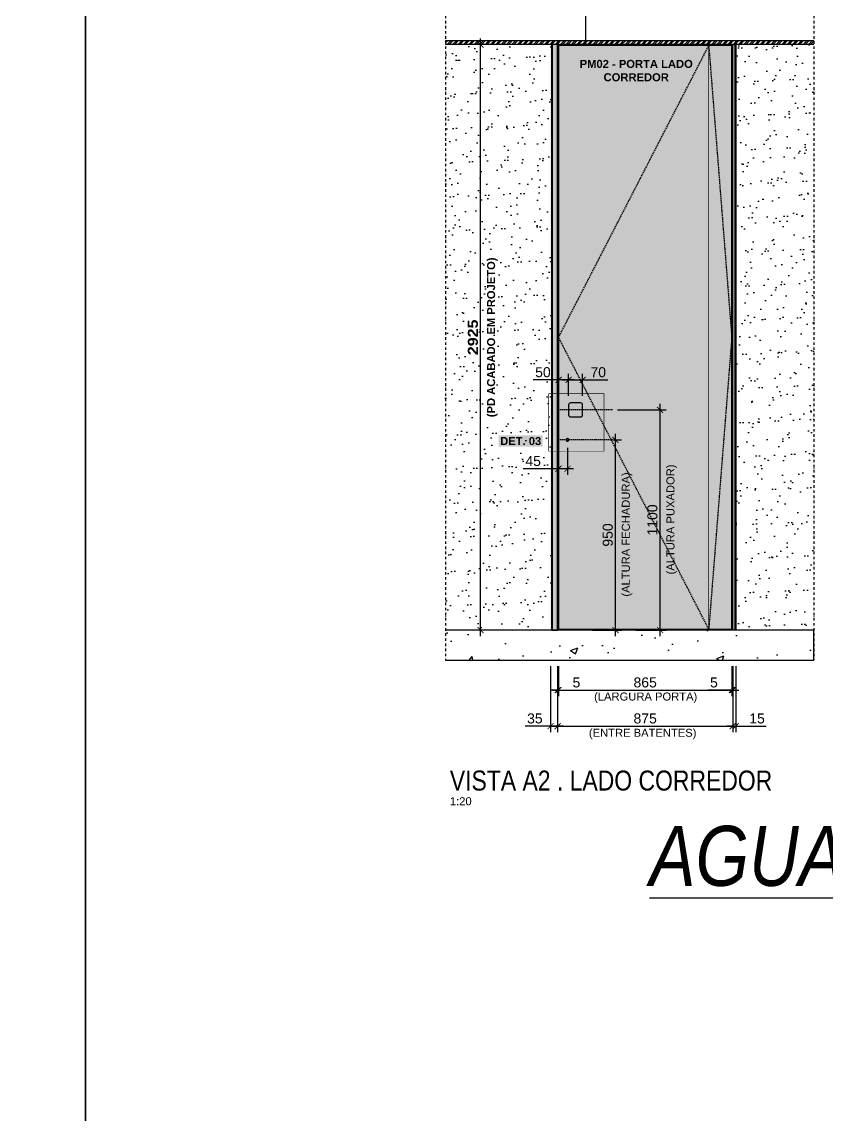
# Model space of a CAD drawing. Header units: millimetres. Extents: x -63251 to 507826, y 5339 to 217512.
# Drawn here: x 84685 to 88708, y 91065 to 96528 of the extents above; entities that cross this region are included whole.
import ezdxf
from ezdxf import colors
from ezdxf.entities.mleader import LeaderData, LeaderLine
from ezdxf.math import Vec2, Vec3

# ---------------------------------------------------------------- set-up
doc = ezdxf.new("R2010")
doc.units = ezdxf.units.MM
doc.header["$PDMODE"] = 3
doc.linetypes.add('TRAÇO 1-1', pattern=[9.525, 6.35, -3.175])
doc.linetypes.add('TRAÇO E PONTO 1-1', pattern=[25.4, 12.7, -6.35, 0, -6.35])
for name, color, linetype in [('_COMENTÁRIOS ARQ', 30, 'Continuous'), ('COTAS', 9, 'Continuous'), ('DETALHE', 10, 'Continuous'), ('FERRAGEM', 3, 'Continuous'), ('GESSO', 1, 'Continuous'), ('HACHURA', 21, 'Continuous'), ('LAYOUT', 4, 'Continuous'), ('MARCENARIA', 4, 'Continuous'), ('MARCENARIA . M', 4, 'Continuous'), ('PAREDE', 94, 'Continuous'), ('PILAR-HATCH-SOLID', 7, 'Continuous'), ('PROJEÇÃO', 8, 'Continuous'), ('TEXTO', 105, 'Continuous'), ('TEXTO TRAÇO PONTO', 105, 'TRAÇO E PONTO 1-1')]:
    doc.layers.add(name, color=color, linetype=linetype)
doc.styles.add('1-1', font='arial.ttf', dxfattribs={"height": 0.2})
doc.styles.add('MEDIDA OFICIAL', font='ariblk.ttf')
doc.styles.add('PADRÃO', font='arial.ttf')
doc.styles.add('TITULO', font='swissck.ttf')
doc.dimstyles.new('1-20', dxfattribs={"dimscale": 20, "dimtxt": 2.5, "dimasz": 1.5, "dimexe": 1.5, "dimexo": 1.5, "dimtad": 1, "dimtxsty": 'PADRÃO', "dimblk": 'ARCHTICK', "dimcen": 2.5, "dimdle": 1.5, "dimclrd": 9, "dimclre": 9, "dimclrt": 6, "dimadec": 0, "dimazin": 0, "dimtfac": 1, "dimtmove": 0, "dimatfit": 3, "dimfxl": 1.25, "dimlwd": -1, "dimlwe": -1, "dimarcsym": 0})
doc.dimstyles.new('Med. Ofic.1-20', dxfattribs={"dimscale": 20, "dimtxt": 2.5, "dimasz": 1.5, "dimexe": 1.5, "dimexo": 1.5, "dimtad": 1, "dimtxsty": 'MEDIDA OFICIAL', "dimblk": 'ARCHTICK', "dimcen": 2.5, "dimdle": 1.5, "dimclrd": 9, "dimclre": 9, "dimclrt": 10, "dimadec": 0, "dimazin": 0, "dimtfac": 1, "dimtmove": 0, "dimatfit": 3, "dimfxl": 1.25, "dimlwd": -1, "dimlwe": -1, "dimarcsym": 0})

# ---------------------------------------------------------------- blocks, each defined once
blk = doc.blocks.new('_ArchTick')
at = {"color": 0, "linetype": 'ByBlock', "const_width": 0.15}
blk.add_lwpolyline([(-0.5, -0.5), (0.5, 0.5)], dxfattribs=at)
blk = doc.blocks.new('*D1498')
at = {"layer": 'COTAS', "color": 9, "ltscale": 0.4, "transparency": 16777216}
for p, q in [((87126.8, 96414), (86946.8, 96414)), ((87126.8, 93489), (86946.8, 93489))]:
    blk.add_line(p, q, dxfattribs=at)
at = {"layer": 'COTAS', "color": 9, "linetype": 'Continuous', "ltscale": 0.4, "transparency": 16777216}
blk.add_line((86976.8, 93459), (86976.8, 96444), dxfattribs=at)
at = {"layer": 'Defpoints', "color": 0, "ltscale": 0.4, "transparency": 16777216}
for p in [(86976.8, 96414), (87156.8, 96414), (87156.8, 93489)]:
    blk.add_point(p, dxfattribs=at)
at = {"layer": 'COTAS', "color": 9, "ltscale": 0.4, "transparency": 16777216, "xscale": 30, "yscale": 30, "zscale": 30}
for p, rotation in [((86976.8, 96414), 90), ((86976.8, 93489), 270)]:
    blk.add_blockref('_ArchTick', p, dxfattribs=dict(at, rotation=rotation))
at = {"layer": 'COTAS', "color": 10, "ltscale": 0.4, "transparency": 16777216, "insert": (86938.4, 94951.5), "char_height": 50, "attachment_point": 5, "rotation": 90, "style": 'MEDIDA OFICIAL'}
blk.add_mtext('2925', dxfattribs=at)
blk = doc.blocks.new('*D1499')
at = {"layer": 'Defpoints', "color": 0, "transparency": 16777216}
for p in [(87361.4, 93339), (87366.4, 93339), (87366.4, 93189)]:
    blk.add_point(p, dxfattribs=at)
at = {"layer": 'PAREDE', "color": 9, "transparency": 16777216}
for p, q in [((87361.4, 93309), (87361.4, 93159)), ((87366.4, 93309), (87366.4, 93159)), ((87361.4, 93189), (87331.4, 93189)), ((87361.4, 93189), (87366.4, 93189)), ((87366.4, 93189), (87484.6, 93189))]:
    blk.add_line(p, q, dxfattribs=at)
at = {"layer": 'PAREDE', "color": 9, "transparency": 16777216, "xscale": 30, "yscale": 30, "zscale": 30}
blk.add_blockref('_ArchTick', (87361.4, 93189), dxfattribs=at)
at = {"layer": 'PAREDE', "color": 9, "transparency": 16777216, "xscale": 30, "yscale": 30, "zscale": 30, "rotation": 180}
blk.add_blockref('_ArchTick', (87366.4, 93189), dxfattribs=at)
at = {"layer": 'PAREDE', "color": 6, "transparency": 16777216, "insert": (87455.5, 93226.9), "char_height": 50, "attachment_point": 5, "style": 'PADRÃO'}
blk.add_mtext('5', dxfattribs=at)
blk = doc.blocks.new('*D1500')
at = {"layer": 'Defpoints', "color": 0, "transparency": 16777216}
for p in [(88231.4, 93339), (88236.4, 93339), (88231.4, 93189)]:
    blk.add_point(p, dxfattribs=at)
at = {"layer": 'PAREDE', "color": 9, "transparency": 16777216}
for p, q in [((88231.4, 93309), (88231.4, 93159)), ((88236.4, 93309), (88236.4, 93159)), ((88231.4, 93189), (88113.3, 93189)), ((88236.4, 93189), (88231.4, 93189)), ((88236.4, 93189), (88266.4, 93189))]:
    blk.add_line(p, q, dxfattribs=at)
at = {"layer": 'PAREDE', "color": 9, "transparency": 16777216, "xscale": 30, "yscale": 30, "zscale": 30}
blk.add_blockref('_ArchTick', (88231.4, 93189), dxfattribs=at)
at = {"layer": 'PAREDE', "color": 9, "transparency": 16777216, "xscale": 30, "yscale": 30, "zscale": 30, "rotation": 180}
blk.add_blockref('_ArchTick', (88236.4, 93189), dxfattribs=at)
at = {"layer": 'PAREDE', "color": 6, "transparency": 16777216, "insert": (88142.3, 93226.9), "char_height": 50, "attachment_point": 5, "style": 'PADRÃO'}
blk.add_mtext('5', dxfattribs=at)
blk = doc.blocks.new('*D1501')
at = {"layer": 'Defpoints', "color": 0, "transparency": 16777216}
for p in [(87326.4, 93339), (87361.4, 93339), (87326.4, 93009)]:
    blk.add_point(p, dxfattribs=at)
at = {"layer": 'PAREDE', "color": 9, "transparency": 16777216}
for p, q in [((87326.4, 93309), (87326.4, 92979)), ((87361.4, 93309), (87361.4, 92979)), ((87326.4, 93009), (87199.4, 93009)), ((87391.4, 93009), (87326.4, 93009))]:
    blk.add_line(p, q, dxfattribs=at)
at = {"layer": 'PAREDE', "color": 9, "transparency": 16777216, "xscale": 30, "yscale": 30, "zscale": 30, "rotation": 180}
blk.add_blockref('_ArchTick', (87326.4, 93009), dxfattribs=at)
at = {"layer": 'PAREDE', "color": 9, "transparency": 16777216, "xscale": 30, "yscale": 30, "zscale": 30}
blk.add_blockref('_ArchTick', (87361.4, 93009), dxfattribs=at)
at = {"layer": 'PAREDE', "color": 6, "transparency": 16777216, "insert": (87247.9, 93047), "char_height": 50, "attachment_point": 5, "style": 'PADRÃO'}
blk.add_mtext('35', dxfattribs=at)
blk = doc.blocks.new('*D1502')
at = {"layer": 'Defpoints', "color": 0, "transparency": 16777216}
for p in [(88236.4, 93339), (88251.4, 93339), (88251.4, 93009)]:
    blk.add_point(p, dxfattribs=at)
at = {"layer": 'PAREDE', "color": 9, "transparency": 16777216}
for p, q in [((88236.4, 93309), (88236.4, 92979)), ((88251.4, 93309), (88251.4, 92979)), ((88236.4, 93009), (88206.4, 93009)), ((88236.4, 93009), (88251.4, 93009)), ((88251.4, 93009), (88403.7, 93009))]:
    blk.add_line(p, q, dxfattribs=at)
at = {"layer": 'PAREDE', "color": 9, "transparency": 16777216, "xscale": 30, "yscale": 30, "zscale": 30}
blk.add_blockref('_ArchTick', (88236.4, 93009), dxfattribs=at)
at = {"layer": 'PAREDE', "color": 9, "transparency": 16777216, "xscale": 30, "yscale": 30, "zscale": 30, "rotation": 180}
blk.add_blockref('_ArchTick', (88251.4, 93009), dxfattribs=at)
at = {"layer": 'PAREDE', "color": 6, "transparency": 16777216, "insert": (88357.6, 93047), "char_height": 50, "attachment_point": 5, "style": 'PADRÃO'}
blk.add_mtext('15', dxfattribs=at)
blk = doc.blocks.new('*D1508')
at = {"layer": 'Defpoints', "color": 0, "transparency": 16777216}
for p in [(87366.4, 93339), (88231.4, 93339), (88231.4, 93189)]:
    blk.add_point(p, dxfattribs=at)
at = {"layer": 'PAREDE', "color": 9, "transparency": 16777216}
for p, q in [((87366.4, 93309), (87366.4, 93159)), ((88231.4, 93309), (88231.4, 93159)), ((87336.4, 93189), (88261.4, 93189))]:
    blk.add_line(p, q, dxfattribs=at)
at = {"layer": 'PAREDE', "color": 9, "transparency": 16777216, "xscale": 30, "yscale": 30, "zscale": 30, "rotation": 180}
blk.add_blockref('_ArchTick', (87366.4, 93189), dxfattribs=at)
at = {"layer": 'PAREDE', "color": 9, "transparency": 16777216, "xscale": 30, "yscale": 30, "zscale": 30}
blk.add_blockref('_ArchTick', (88231.4, 93189), dxfattribs=at)
at = {"layer": 'PAREDE', "color": 6, "transparency": 16777216, "insert": (87798.9, 93227), "char_height": 50, "attachment_point": 5, "style": 'PADRÃO'}
blk.add_mtext('865', dxfattribs=at)
blk = doc.blocks.new('*D1509')
at = {"layer": 'Defpoints', "color": 0, "transparency": 16777216}
for p in [(87361.4, 93339), (88236.4, 93339), (88236.4, 93009)]:
    blk.add_point(p, dxfattribs=at)
at = {"layer": 'PAREDE', "color": 9, "transparency": 16777216}
for p, q in [((87361.4, 93309), (87361.4, 92979)), ((88236.4, 93309), (88236.4, 92979)), ((87331.4, 93009), (88266.4, 93009))]:
    blk.add_line(p, q, dxfattribs=at)
at = {"layer": 'PAREDE', "color": 9, "transparency": 16777216, "xscale": 30, "yscale": 30, "zscale": 30, "rotation": 180}
blk.add_blockref('_ArchTick', (87361.4, 93009), dxfattribs=at)
at = {"layer": 'PAREDE', "color": 9, "transparency": 16777216, "xscale": 30, "yscale": 30, "zscale": 30}
blk.add_blockref('_ArchTick', (88236.4, 93009), dxfattribs=at)
at = {"layer": 'PAREDE', "color": 6, "transparency": 16777216, "insert": (87798.9, 93047), "char_height": 50, "attachment_point": 5, "style": 'PADRÃO'}
blk.add_mtext('875', dxfattribs=at)
blk = doc.blocks.new('*D1521')
at = {"layer": 'Defpoints', "color": 0, "transparency": 16777216}
for p in [(87630.8, 94589), (87873.2, 94589), (87721.4, 93489)]:
    blk.add_point(p, dxfattribs=at)
at = {"layer": 'PAREDE', "color": 9, "transparency": 16777216}
for p, q in [((87873.2, 93459), (87873.2, 94619)), ((87660.8, 94589), (87903.2, 94589)), ((87751.4, 93489), (87903.2, 93489))]:
    blk.add_line(p, q, dxfattribs=at)
at = {"layer": 'PAREDE', "color": 9, "transparency": 16777216, "xscale": 30, "yscale": 30, "zscale": 30}
for p, rotation in [((87873.2, 94589), 90), ((87873.2, 93489), 270)]:
    blk.add_blockref('_ArchTick', p, dxfattribs=dict(at, rotation=rotation))
at = {"layer": 'PAREDE', "color": 6, "transparency": 16777216, "insert": (87835.2, 94039), "char_height": 50, "attachment_point": 5, "rotation": 90, "style": 'PADRÃO'}
blk.add_mtext('1100', dxfattribs=at)
blk = doc.blocks.new('*D1522')
at = {"layer": 'Defpoints', "color": 0, "transparency": 16777216}
for p in [(87607.8, 94439), (87650.2, 94439), (87505.4, 93489)]:
    blk.add_point(p, dxfattribs=at)
at = {"layer": 'PAREDE', "color": 9, "transparency": 16777216}
for p, q in [((87650.2, 93459), (87650.2, 94469)), ((87637.8, 94439), (87680.2, 94439)), ((87535.4, 93489), (87680.2, 93489))]:
    blk.add_line(p, q, dxfattribs=at)
at = {"layer": 'PAREDE', "color": 9, "transparency": 16777216, "xscale": 30, "yscale": 30, "zscale": 30}
for p, rotation in [((87650.2, 94439), 90), ((87650.2, 93489), 270)]:
    blk.add_blockref('_ArchTick', p, dxfattribs=dict(at, rotation=rotation))
at = {"layer": 'PAREDE', "color": 6, "transparency": 16777216, "insert": (87612.2, 93964), "char_height": 50, "attachment_point": 5, "rotation": 90, "style": 'PADRÃO'}
blk.add_mtext('950', dxfattribs=at)
blk = doc.blocks.new('*D1831')
at = {"layer": 'Defpoints', "color": 0, "transparency": 16777216}
for p in [(87366.4, 94739), (87416.4, 94629), (87366.4, 94589)]:
    blk.add_point(p, dxfattribs=at)
at = {"layer": 'PAREDE', "color": 9, "transparency": 16777216}
for p, q in [((87366.4, 94739), (87240, 94739)), ((87366.4, 94619), (87366.4, 94769)), ((87446.4, 94739), (87366.4, 94739)), ((87416.4, 94659), (87416.4, 94769))]:
    blk.add_line(p, q, dxfattribs=at)
at = {"layer": 'PAREDE', "color": 9, "transparency": 16777216, "xscale": 30, "yscale": 30, "zscale": 30, "rotation": 180}
blk.add_blockref('_ArchTick', (87366.4, 94739), dxfattribs=at)
at = {"layer": 'PAREDE', "color": 9, "transparency": 16777216, "xscale": 30, "yscale": 30, "zscale": 30}
blk.add_blockref('_ArchTick', (87416.4, 94739), dxfattribs=at)
at = {"layer": 'PAREDE', "color": 6, "transparency": 16777216, "insert": (87288.2, 94777), "char_height": 50, "attachment_point": 5, "style": 'PADRÃO'}
blk.add_mtext('50', dxfattribs=at)
blk = doc.blocks.new('*D1832')
at = {"layer": 'Defpoints', "color": 0, "transparency": 16777216}
for p in [(87366.4, 94439), (87411.4, 94429.5), (87366.4, 94295.1)]:
    blk.add_point(p, dxfattribs=at)
at = {"layer": 'PAREDE', "color": 9, "transparency": 16777216}
for p, q in [((87366.4, 94409), (87366.4, 94265.1)), ((87411.4, 94399.5), (87411.4, 94265.1)), ((87366.4, 94295.1), (87189.9, 94295.1)), ((87441.4, 94295.1), (87366.4, 94295.1))]:
    blk.add_line(p, q, dxfattribs=at)
at = {"layer": 'PAREDE', "color": 9, "transparency": 16777216, "xscale": 30, "yscale": 30, "zscale": 30, "rotation": 180}
blk.add_blockref('_ArchTick', (87366.4, 94295.1), dxfattribs=at)
at = {"layer": 'PAREDE', "color": 9, "transparency": 16777216, "xscale": 30, "yscale": 30, "zscale": 30}
blk.add_blockref('_ArchTick', (87411.4, 94295.1), dxfattribs=at)
at = {"layer": 'PAREDE', "color": 6, "transparency": 16777216, "insert": (87239.4, 94333.1), "char_height": 50, "attachment_point": 5, "style": 'PADRÃO'}
blk.add_mtext('45', dxfattribs=at)
blk = doc.blocks.new('*D1833')
at = {"layer": 'Defpoints', "color": 0, "transparency": 16777216}
for p in [(87486.4, 94739), (87416.4, 94629), (87486.4, 94629)]:
    blk.add_point(p, dxfattribs=at)
at = {"layer": 'PAREDE', "color": 9, "transparency": 16777216}
for p, q in [((87386.4, 94739), (87486.4, 94739)), ((87416.4, 94659), (87416.4, 94769)), ((87486.4, 94659), (87486.4, 94769)), ((87486.4, 94739), (87612.5, 94739))]:
    blk.add_line(p, q, dxfattribs=at)
at = {"layer": 'PAREDE', "color": 9, "transparency": 16777216, "xscale": 30, "yscale": 30, "zscale": 30, "rotation": 180}
blk.add_blockref('_ArchTick', (87416.4, 94739), dxfattribs=at)
at = {"layer": 'PAREDE', "color": 9, "transparency": 16777216, "xscale": 30, "yscale": 30, "zscale": 30}
blk.add_blockref('_ArchTick', (87486.4, 94739), dxfattribs=at)
at = {"layer": 'PAREDE', "color": 6, "transparency": 16777216, "insert": (87564.4, 94777), "char_height": 50, "attachment_point": 5, "style": 'PADRÃO'}
blk.add_mtext('70', dxfattribs=at)

msp = doc.modelspace()

# ---------------------------------------------------------------- hatches: boundary and pattern name
at = {"layer": 'HACHURA'}
h = msp.add_hatch(dxfattribs=at)
h.set_pattern_fill('ANSI32', color=8, scale=2)
h.set_pattern_definition([(45, (43747.45, 71185.824), (-13.470384, 13.470384), []), (45, (43756.43, 71185.824), (-13.470384, 13.470384), [])])
h.paths.add_polyline_path([(86801.417, 96433.952), (86801.417, 96413.952), (88643.406, 96413.952), (88643.406, 96433.952)])
at = {"layer": 'HACHURA', "true_color": 0xba9673}
h = msp.add_hatch(color=33, dxfattribs=at)
h.dxf.hatch_style = 1
h.paths.add_polyline_path([(87361.414, 93488.953), (87326.413, 93488.953), (87326.413, 96413.952), (87361.414, 96413.952)])
h = msp.add_hatch(color=33, dxfattribs=at)
h.dxf.hatch_style = 1
h.paths.add_polyline_path([(88236.413, 93488.953), (88251.413, 93488.953), (88251.413, 96413.952), (88236.413, 96413.952)])
h = msp.add_hatch(color=33, dxfattribs=at)
h.dxf.hatch_style = 1
h.paths.add_polyline_path([(87366.414, 93493.952), (88231.413, 93493.952), (88231.413, 96408.952), (87366.414, 96408.952)])
at = {"layer": 'HACHURA'}
h = msp.add_hatch(dxfattribs=at)
h.set_pattern_fill('AR-CONC', color=21, scale=2)
h.set_pattern_definition([(50, (43747.45, 70786.82), (364.3693, -31.8782), [38.1, -419.1]), (355, (43747.45, 70786.82), (-70.4868, 382.1137), [30.48, -335.2812]), (100.45144, (43777.8, 70784.17), (293.8825, 350.2355), [32.38, -356.1805]), (46.1842, (43747.45, 70888.42), (542.158, -84.0847), [57.15, -628.65]), (96.6356, (43792.63, 70881.4), (474.808, 494.852), [48.57, -534.271]), (351.1842, (43747.45, 70888.4), (474.808, 494.852), [45.72, -502.9195]), (21, (43798.25, 70863.02), (303.2288, -204.5304), [38.1, -419.1]), (326, (43798.25, 70863.02), (123.604, 368.376), [30.48, -335.28]), (71.45144, (43823.52, 70845.98), (426.8328, 163.8455), [32.38, -356.18]), (37.5, (43747.45, 70786.82), (6.1772, 169.11008), [0, -331.216, 0, -340.36, 0, -336.55]), (7.5, (43747.45, 70786.82), (133.6393, 200.36115), [0, -194.056, 0, -323.596, 0, -128.27]), (327.5, (43634.17, 70786.82), (271.1812, -11.4575), [0, -127, 0, -396.24, 0, -525.78]), (317.5, (43583.37, 70786.82), (296.2584, 50.853), [0, -165.1, 0, -263.144, 0, -373.38])])
h.paths.add_polyline_path([(86801.417, 93488.952), (86801.417, 93338.952), (88643.406, 93338.952), (88643.406, 93488.952)])
at = {"layer": 'PILAR-HATCH-SOLID'}
h = msp.add_hatch(dxfattribs=at)
h.set_pattern_fill('AR-SAND', color=4, scale=2.5, angle=45)
h.paths.add_polyline_path([(87331.413, 96413.952), (86801.417, 96413.952), (86801.417, 93488.952), (87331.413, 93488.952)])
h.paths.add_polyline_path([(88641.406, 96413.952), (88251.413, 96413.952), (88251.413, 93488.952), (88641.406, 93488.952)])
h.paths.add_polyline_path([(87257.061, 94725.003), (87359.755, 94725.003), (87359.755, 94828.038), (87257.061, 94828.038)], flags=9)
h.paths.add_polyline_path([(87208.016, 94281.186), (87310.71, 94281.186), (87310.71, 94384.221), (87208.016, 94384.221)], flags=24)

# ---------------------------------------------------------------- linework, layer by layer
at = {"layer": 'DETALHE', "linetype": 'TRAÇO 1-1', "ltscale": 0.4, "const_width": 3}
msp.add_lwpolyline([(87593.73, 94382.88), (87593.73, 94670.626), (87316.502, 94670.626), (87316.502, 94382.88)], close=True, dxfattribs=at)
at = {"layer": 'FERRAGEM'}
msp.add_lwpolyline([(87411.414, 94430.452), (87411.414, 94430.452, -0.41421356), (87406.414, 94435.452), (87406.414, 94442.452, -0.41421356), (87411.414, 94447.452), (87411.414, 94447.452, -0.41421356), (87416.414, 94442.452), (87416.414, 94435.452, -0.41421356)], format="xyb", close=True, dxfattribs=at)
at = {"layer": 'GESSO', "color": 1}
for points in [[(86801.417, 96433.952), (88641.406, 96433.952)], [(88641.406, 96413.952), (86801.417, 96413.952)]]:
    msp.add_lwpolyline(points, dxfattribs=at)
at = {"layer": 'LAYOUT', "color": 10, "linetype": 'TRAÇO E PONTO 1-1', "ltscale": 0.5}
for p, q in [((87411.414, 94429.543), (87411.414, 94448.362)), ((87417.381, 94438.952), (87405.446, 94438.952))]:
    msp.add_line(p, q, dxfattribs=at)
at = {"layer": 'MARCENARIA'}
for points in [[(87361.414, 96413.952), (87331.413, 96413.952), (87331.413, 93488.952), (87361.414, 93488.952)], [(88236.413, 96413.952), (88246.413, 96413.952), (88246.413, 93488.952), (88236.413, 93488.952)]]:
    msp.add_lwpolyline(points, close=True, dxfattribs=at)
at = {"layer": 'MARCENARIA . M', "color": 3}
for points in [[(85003.43, 99447.06), (85003.43, 87777.159), (75493.552, 87777.159), (75493.552, 99447.06)], [(95253.816, 99447.06), (95253.816, 87777.159), (85003.43, 87777.159), (85003.43, 99447.06)]]:
    msp.add_lwpolyline(points, close=True, dxfattribs=at)
at = {"layer": 'MARCENARIA . M'}
msp.add_lwpolyline([(87366.414, 93493.952), (88231.413, 93493.952), (88231.413, 96408.952), (87366.414, 96408.952)], close=True, dxfattribs=at)
msp.add_lwpolyline([(87426.414, 94553.952), (87476.414, 94553.952, 0.41421356), (87486.414, 94563.952), (87486.414, 94613.952, 0.41421356), (87476.414, 94623.952), (87426.414, 94623.952, 0.41421356), (87416.414, 94613.952), (87416.414, 94563.952, 0.41421356)], format="xyb", close=True, dxfattribs=at)
at = {"layer": 'PAREDE'}
for p, q in [((87336.413, 93488.952), (87336.413, 96413.952)), ((88251.413, 96413.952), (88251.413, 93488.952))]:
    msp.add_line(p, q, dxfattribs=at)
at = {"layer": 'PAREDE', "color": 10, "linetype": 'TRAÇO 1-1'}
for p, q in [((87635.796, 94588.952), (87366.414, 94588.952)), ((87635.796, 94438.952), (87366.414, 94438.952))]:
    msp.add_line(p, q, dxfattribs=at)
at = {"layer": 'PAREDE'}
msp.add_lwpolyline([(86801.417, 93338.952), (88641.406, 93338.952), (88641.406, 93488.952), (86801.417, 93488.952)], dxfattribs=at)
at = {"layer": 'PROJEÇÃO', "color": 21, "linetype": 'TRAÇO 1-1'}
msp.add_lwpolyline([(88116.413, 93493.952), (87366.414, 94951.452), (88116.413, 96408.952), (88231.413, 94951.452), (88116.413, 93493.952)], dxfattribs=at)
at = {"layer": 'PROJEÇÃO', "color": 10, "linetype": 'TRAÇO 1-1', "const_width": 3}
msp.add_lwpolyline([(88116.413, 96408.952), (88116.413, 93493.952)], dxfattribs=at)
at = {"layer": 'TEXTO TRAÇO PONTO'}
for p, q in [((86801.417, 96838.952), (86801.417, 93338.952)), ((88641.406, 96838.952), (88641.406, 93338.952))]:
    msp.add_line(p, q, dxfattribs=at)

# ---------------------------------------------------------------- texts
at = {"layer": '_COMENTÁRIOS ARQ', "insert": (87821.177, 92510.707), "char_height": 300, "attachment_point": 1, "style": 'TITULO'}
msp.add_mtext_dynamic_manual_height_columns('{\\fSwis721 BlkCn BT|b0|i1|c0|p34;\\LAGUARDANDO PROTÓTIPO!}', width=7956.6744, gutter_width=25, heights=[0], dxfattribs=at)
at = {"layer": 'COTAS', "color": 6, "char_height": 40, "rotation": 90, "style": 'PADRÃO'}
for s, insert, width, attachment_point in [('{\\fArial|b1|i0|c0|p34;\\C10;(PD ACABADO EM PROJETO)}', (87009.254, 94951.452), 823.04608, 2), ('(ALTURA PUXADOR)', (87957.203, 94041.452), 1350, 8), ('(ALTURA FECHADURA)', (87734.204, 93966.452), 1350, 8)]:
    msp.add_mtext(s, dxfattribs=dict(at, insert=insert, width=width, attachment_point=attachment_point))
at = {"layer": 'COTAS', "color": 6, "char_height": 40, "width": 1348, "attachment_point": 2, "style": 'PADRÃO'}
for s, insert in [('(LARGURA PORTA)', (87801.413, 93176.861)), ('(ENTRE BATENTES)', (87786.412, 92995.785))]:
    msp.add_mtext(s, dxfattribs=dict(at, insert=insert))
at = {"layer": 'DETALHE', "color": 105, "insert": (87074.714, 94453.348), "char_height": 40, "width": 203.41444, "attachment_point": 1, "style": 'PADRÃO', "bg_fill": 1, "box_fill_scale": 1.2, "bg_fill_color": 50, "bg_fill_transparency": 0}
msp.add_mtext('{\\fArial|b1|i0|c0|p34;DET. 03}', dxfattribs=at)
at = {"layer": 'TEXTO', "char_height": 40, "style": 'PADRÃO'}
for s, insert, width, attachment_point in [('{\\fArial|b1|i0|c0|p34;PM02 - PORTA LADO CORREDOR}', (87754.2, 96337.746), 660.59268, 2), ('1:20', (86823.312, 92653.559), 480, 1)]:
    msp.add_mtext(s, dxfattribs=dict(at, insert=insert, width=width, attachment_point=attachment_point))
at = {"layer": 'TEXTO', "color": 1, "insert": (86823.312, 92685.559), "char_height": 100, "width": 2667.84777, "attachment_point": 7, "style": 'TITULO'}
msp.add_mtext('VISTA A2 . LADO CORREDOR ', dxfattribs=at)

# ---------------------------------------------------------------- dimensions: what is measured, and where the dimension line sits
at = {"layer": 'COTAS', "color": 7, "ltscale": 0.4, "true_color": 0xededed}
dim = msp.add_linear_dim(base=(86976.764, 96413.952), p1=(87156.764, 93488.952), p2=(87156.764, 96413.952), angle=90, dimstyle='Med. Ofic.1-20', dxfattribs=at)
dim.commit()
dim.dimension.update_dxf_attribs({"geometry": '*D1498', "text_midpoint": (86938.411, 94951.452)})
at = {"layer": 'PAREDE', "color": 2}
for base, p2, picture, middle in [((87366.414, 94738.952), (87366.414, 94588.952), '*D1831', (87288.187, 94776.981)), ((87486.414, 94738.952), (87486.414, 94628.952), '*D1833', (87564.435, 94776.981))]:
    dim = msp.add_linear_dim(base=base, p1=(87416.414, 94628.952), p2=p2, angle=180, dimstyle='1-20', dxfattribs=at)
    dim.commit()
    dim.dimension.update_dxf_attribs({"geometry": picture, "text_midpoint": middle})
at = {"layer": 'PAREDE', "color": 6}
for base, p1, p2, angle, picture, middle in [((87873.198, 94588.952), (87721.412, 93488.952), (87630.795, 94588.952), 90, '*D1521', (87835.169, 94038.952)), ((87650.199, 94438.952), (87505.379, 93488.952), (87607.789, 94438.952), 90, '*D1522', (87612.171, 93963.952)), ((87326.413, 93008.952), (87361.414, 93338.952), (87326.413, 93338.952), 180, '*D1501', (87247.931, 93046.998)), ((87366.414, 93188.952), (87361.414, 93338.952), (87366.414, 93338.952), 180, '*D1499', (87455.489, 93226.879)), ((88231.413, 93188.952), (88236.413, 93338.952), (88231.413, 93338.952), 180, '*D1500', (88142.337, 93226.879))]:
    dim = msp.add_linear_dim(base=base, p1=p1, p2=p2, angle=angle, dimstyle='1-20', dxfattribs=at)
    dim.commit()
    dim.dimension.update_dxf_attribs({"geometry": picture, "text_midpoint": middle})
at = {"layer": 'PAREDE', "color": 2}
dim = msp.add_linear_dim(base=(87366.414, 94295.135), p1=(87411.414, 94429.543), p2=(87366.414, 94438.952), angle=180, dimstyle='1-20', dxfattribs=at)
dim.commit()
dim.dimension.update_dxf_attribs({"geometry": '*D1832', "text_midpoint": (87239.415, 94295.135), "dimtype": 160})
at = {"layer": 'PAREDE', "color": 6}
for base, p1, p2, picture, middle in [((88236.413, 93008.952), (87361.414, 93338.952), (88236.413, 93338.952), '*D1509', (87798.913, 93046.981)), ((88231.413, 93188.952), (87366.414, 93338.952), (88231.413, 93338.952), '*D1508', (87798.913, 93226.981)), ((88251.413, 93008.952), (88236.413, 93338.952), (88251.413, 93338.952), '*D1502', (88357.559, 93046.981))]:
    dim = msp.add_linear_dim(base=base, p1=p1, p2=p2, dimstyle='1-20', dxfattribs=at)
    dim.commit()
    dim.dimension.update_dxf_attribs({"geometry": picture, "text_midpoint": middle})

# ---------------------------------------------------------------- leaders
at = {"layer": 'COTAS'}
ml = msp.add_multileader_mtext('Standard', dxfattribs=at)
ml.set_content('PORTAS DE GIRO COM {\\fArial|b1|i0|c0|p34;\\C10;ACABAMENTO} {\\fArial|b1|i0|c0|p34;EM LÂMINAS NATURAIS DE CARVALHO EUROPEU}', color=105, style='1-1')
ml.set_leader_properties(color=256, linetype='ByLayer', lineweight=-1)
ml.build(insert=Vec2(0, 0))
ml.multileader.update_dxf_attribs({"text_left_attachment_type": 2, "text_right_attachment_type": 2, "dogleg_length": 0.36, "arrow_head_size": 20, "scale": 200})
ctx = ml.context
ctx.base_point, ctx.scale, ctx.char_height, ctx.arrow_head_size, ctx.landing_gap_size, ctx.plane_origin = Vec3(57220.537, 97218.736), 200, 40, 20, 40, Vec3(56243.021, 96904.568)
ctx.left_attachment, ctx.right_attachment, ctx.text_align_type = 2, 2, 1
notes = []
notes.append((ctx, [(1, (1, 1, 0), (58142.769, 97218.736), (-1, 0), 72, [(0, [(56578.435, 96408.952)], 0, []), (1, [(59053.822, 96408.952), (59053.822, 97218.736)], 0, [])])]))
ctx.mtext.insert, ctx.mtext.width, ctx.mtext.alignment, ctx.mtext.flow_direction = Vec3(57645.653, 97345.285), 923.88687, 2, 5
ml = msp.add_multileader_mtext('Standard', dxfattribs=at)
ml.set_content('PORTAS DE GIRO COM {\\fArial|b1|i0|c0|p34;\\C10;ACABAMENTO} {\\fArial|b1|i0|c0|p34;EM LÂMINAS NATURAIS DE CARVALHO EUROPEU}', color=105, style='1-1')
ml.set_leader_properties(color=256, linetype='ByLayer', lineweight=-1)
ml.build(insert=Vec2(0, 0))
ml.multileader.update_dxf_attribs({"text_left_attachment_type": 2, "text_right_attachment_type": 2, "dogleg_length": 0.36, "arrow_head_size": 20, "scale": 200})
ctx = ml.context
ctx.base_point, ctx.scale, ctx.char_height, ctx.arrow_head_size, ctx.landing_gap_size, ctx.plane_origin = Vec3(67732.36, 97218.736), 200, 40, 20, 40, Vec3(66754.844, 96904.568)
ctx.left_attachment, ctx.right_attachment, ctx.text_align_type = 2, 2, 1
notes.append((ctx, [(1, (1, 1, 0), (68654.592, 97218.736), (-1, 0), 72, [(0, [(67090.258, 96408.952)], 0, []), (1, [(69565.645, 96408.952), (69565.645, 97218.736)], 0, [])])]))
ctx.mtext.insert, ctx.mtext.width, ctx.mtext.alignment, ctx.mtext.flow_direction = Vec3(68157.476, 97345.285), 923.88687, 2, 5
ml = msp.add_multileader_mtext('Standard', dxfattribs=at)
ml.set_content('PORTAS DE GIRO COM {\\fArial|b1|i0|c0|p34;\\C10;ACABAMENTO} {\\fArial|b1|i0|c0|p34;EM LÂMINAS NATURAIS DE CARVALHO EUROPEU}', color=105, style='1-1')
ml.set_leader_properties(color=256, linetype='ByLayer', lineweight=-1)
ml.build(insert=Vec2(0, 0))
ml.multileader.update_dxf_attribs({"text_left_attachment_type": 2, "text_right_attachment_type": 2, "dogleg_length": 0.36, "arrow_head_size": 20, "scale": 200})
ctx = ml.context
ctx.base_point, ctx.scale, ctx.char_height, ctx.arrow_head_size, ctx.landing_gap_size, ctx.plane_origin = Vec3(78712.612, 97218.736), 200, 40, 20, 40, Vec3(77735.097, 96904.568)
ctx.left_attachment, ctx.right_attachment, ctx.text_align_type = 2, 2, 1
notes.append((ctx, [(1, (1, 1, 0), (79634.844, 97218.736), (-1, 0), 72, [(0, [(78070.51, 96408.952)], 0, []), (1, [(80545.897, 96408.952), (80545.897, 97218.736)], 0, [])])]))
ctx.mtext.insert, ctx.mtext.width, ctx.mtext.alignment, ctx.mtext.flow_direction = Vec3(79137.728, 97345.285), 923.88687, 2, 5
ml = msp.add_multileader_mtext('Standard', dxfattribs=at)
ml.set_content('PORTAS DE GIRO COM {\\fArial|b1|i0|c0|p34;\\C10;ACABAMENTO} {\\fArial|b1|i0|c0|p34;EM LÂMINAS NATURAIS DE CARVALHO EUROPEU}', color=105, style='1-1')
ml.set_leader_properties(color=256, linetype='ByLayer', lineweight=-1)
ml.build(insert=Vec2(0, 0))
ml.multileader.update_dxf_attribs({"text_left_attachment_type": 2, "text_right_attachment_type": 2, "dogleg_length": 0.36, "arrow_head_size": 20, "scale": 200})
ctx = ml.context
ctx.base_point, ctx.scale, ctx.char_height, ctx.arrow_head_size, ctx.landing_gap_size, ctx.plane_origin = Vec3(98119.937, 97218.736), 200, 40, 20, 40, Vec3(96961.015, 96904.568)
ctx.left_attachment, ctx.right_attachment, ctx.text_align_type = 2, 2, 1
notes.append((ctx, [(1, (1, 1, 0), (99042.169, 97218.736), (-1, 0), 72, [(0, [(97346.158, 96408.952)], 0, []), (1, [(99843.983, 96408.952), (99843.983, 97218.736)], 0, [])])]))
ctx.mtext.insert, ctx.mtext.width, ctx.mtext.alignment, ctx.mtext.flow_direction = Vec3(98545.053, 97345.285), 923.88687, 2, 5
ml = msp.add_multileader_mtext('Standard', dxfattribs=at)
ml.set_content('BATENTES COM {\\fArial|b1|i0|c0|p34;\\C10;ACABAMENTO} {\\fArial|b1|i0|c0|p34;EM LÂMINAS NATURAIS DE CARVALHO EUROPEU}', color=105, style='1-1')
ml.set_leader_properties(color=256, linetype='ByLayer', lineweight=-1)
ml.build(insert=Vec2(0, 0))
ml.multileader.update_dxf_attribs({"text_left_attachment_type": 2, "text_right_attachment_type": 2, "dogleg_length": 0.36, "arrow_head_size": 20, "scale": 200})
ctx = ml.context
ctx.base_point, ctx.scale, ctx.char_height, ctx.arrow_head_size, ctx.landing_gap_size, ctx.plane_origin = Vec3(61694.561, 97218.736), 200, 40, 20, 40, Vec3(61150.896, 96904.568)
ctx.left_attachment, ctx.right_attachment, ctx.text_align_type = 2, 2, 1
notes.append((ctx, [(0, (1, 1, 0), (61536.039, 97218.736), (1, 0), 158.522, [(0, [(61536.039, 96408.952)], 0, [])])]))
ctx.mtext.insert, ctx.mtext.width, ctx.mtext.alignment, ctx.mtext.flow_direction = Vec3(62161.368, 97311.61), 923.88687, 2, 5
ml = msp.add_multileader_mtext('Standard', dxfattribs=at)
ml.set_content('BATENTES COM {\\fArial|b1|i0|c0|p34;\\C10;ACABAMENTO} {\\fArial|b1|i0|c0|p34;EM LÂMINAS NATURAIS DE CARVALHO EUROPEU}', color=105, style='1-1')
ml.set_leader_properties(color=256, linetype='ByLayer', lineweight=-1)
ml.build(insert=Vec2(0, 0))
ml.multileader.update_dxf_attribs({"text_left_attachment_type": 2, "text_right_attachment_type": 2, "dogleg_length": 0.36, "arrow_head_size": 20, "scale": 200})
ctx = ml.context
ctx.base_point, ctx.scale, ctx.char_height, ctx.arrow_head_size, ctx.landing_gap_size, ctx.plane_origin = Vec3(72177.66, 97218.736), 200, 40, 20, 40, Vec3(71633.996, 96904.568)
ctx.left_attachment, ctx.right_attachment, ctx.text_align_type = 2, 2, 1
notes.append((ctx, [(0, (1, 1, 0), (72019.139, 97218.736), (1, 0), 158.522, [(0, [(72019.139, 96408.952)], 0, [])])]))
ctx.mtext.insert, ctx.mtext.width, ctx.mtext.alignment, ctx.mtext.flow_direction = Vec3(72644.468, 97311.61), 923.88687, 2, 5
ml = msp.add_multileader_mtext('Standard', dxfattribs=at)
ml.set_content('BATENTES COM {\\fArial|b1|i0|c0|p34;\\C10;ACABAMENTO} {\\fArial|b1|i0|c0|p34;EM LÂMINAS NATURAIS DE CARVALHO EUROPEU}', color=105, style='1-1')
ml.set_leader_properties(color=256, linetype='ByLayer', lineweight=-1)
ml.build(insert=Vec2(0, 0))
ml.multileader.update_dxf_attribs({"text_left_attachment_type": 2, "text_right_attachment_type": 2, "dogleg_length": 0.36, "arrow_head_size": 20, "scale": 200})
ctx = ml.context
ctx.base_point, ctx.scale, ctx.char_height, ctx.arrow_head_size, ctx.landing_gap_size, ctx.plane_origin = Vec3(83026.044, 97218.736), 200, 40, 20, 40, Vec3(82482.38, 96904.568)
ctx.left_attachment, ctx.right_attachment, ctx.text_align_type = 2, 2, 1
notes.append((ctx, [(0, (1, 1, 0), (82867.523, 97218.736), (1, 0), 158.522, [(0, [(82867.523, 96408.952)], 0, [])])]))
ctx.mtext.insert, ctx.mtext.width, ctx.mtext.alignment, ctx.mtext.flow_direction = Vec3(83492.852, 97311.61), 923.88687, 2, 5
ml = msp.add_multileader_mtext('Standard', dxfattribs=at)
ml.set_content('BATENTES COM {\\fArial|b1|i0|c0|p34;\\C10;ACABAMENTO} {\\fArial|b1|i0|c0|p34;EM LÂMINAS NATURAIS DE CARVALHO EUROPEU}', color=105, style='1-1')
ml.set_leader_properties(color=256, linetype='ByLayer', lineweight=-1)
ml.build(insert=Vec2(0, 0))
ml.multileader.update_dxf_attribs({"text_left_attachment_type": 2, "text_right_attachment_type": 2, "dogleg_length": 0.36, "arrow_head_size": 20, "scale": 200})
ctx = ml.context
ctx.base_point, ctx.scale, ctx.char_height, ctx.arrow_head_size, ctx.landing_gap_size, ctx.plane_origin = Vec3(87661.082, 97218.736), 200, 40, 20, 40, Vec3(87117.418, 96904.568)
ctx.left_attachment, ctx.right_attachment, ctx.text_align_type = 2, 2, 1
notes.append((ctx, [(0, (1, 1, 0), (87502.561, 97218.736), (1, 0), 158.522, [(0, [(87502.561, 96408.952)], 0, [])])]))
ctx.mtext.insert, ctx.mtext.width, ctx.mtext.alignment, ctx.mtext.flow_direction = Vec3(88127.89, 97311.61), 923.88687, 2, 5
ml = msp.add_multileader_mtext('Standard', dxfattribs=at)
ml.set_content('BATENTES COM {\\fArial|b1|i0|c0|p34;\\C10;ACABAMENTO} {\\fArial|b1|i0|c0|p34;EM LÂMINAS NATURAIS DE CARVALHO EUROPEU}', color=105, style='1-1')
ml.set_leader_properties(color=256, linetype='ByLayer', lineweight=-1)
ml.build(insert=Vec2(0, 0))
ml.multileader.update_dxf_attribs({"text_left_attachment_type": 2, "text_right_attachment_type": 2, "dogleg_length": 0.36, "arrow_head_size": 20, "scale": 200})
ctx = ml.context
ctx.base_point, ctx.scale, ctx.char_height, ctx.arrow_head_size, ctx.landing_gap_size, ctx.plane_origin = Vec3(92669.664, 97218.736), 200, 40, 20, 40, Vec3(92125.999, 96904.568)
ctx.left_attachment, ctx.right_attachment, ctx.text_align_type = 2, 2, 1
notes.append((ctx, [(0, (1, 1, 0), (92511.142, 97218.736), (1, 0), 158.522, [(0, [(92511.142, 96408.952)], 0, [])])]))
ctx.mtext.insert, ctx.mtext.width, ctx.mtext.alignment, ctx.mtext.flow_direction = Vec3(93136.472, 97311.61), 923.88687, 2, 5
ml = msp.add_multileader_mtext('Standard', dxfattribs=at)
ml.set_content('BATENTES COM {\\fArial|b1|i0|c0|p34;\\C10;ACABAMENTO} {\\fArial|b1|i0|c0|p34;EM LÂMINAS NATURAIS DE CARVALHO EUROPEU}', color=105, style='1-1')
ml.set_leader_properties(color=256, linetype='ByLayer', lineweight=-1)
ml.build(insert=Vec2(0, 0))
ml.multileader.update_dxf_attribs({"text_left_attachment_type": 2, "text_right_attachment_type": 2, "dogleg_length": 0.36, "arrow_head_size": 20, "scale": 200})
ctx = ml.context
ctx.base_point, ctx.scale, ctx.char_height, ctx.arrow_head_size, ctx.landing_gap_size, ctx.plane_origin = Vec3(102251.962, 97218.736), 200, 40, 20, 40, Vec3(101708.298, 96904.568)
ctx.left_attachment, ctx.right_attachment, ctx.text_align_type = 2, 2, 1
notes.append((ctx, [(0, (1, 1, 0), (102093.44, 97218.736), (1, 0), 158.522, [(0, [(102093.44, 96408.952)], 0, [])])]))
ctx.mtext.insert, ctx.mtext.width, ctx.mtext.alignment, ctx.mtext.flow_direction = Vec3(102718.77, 97311.61), 923.88687, 2, 5
ml = msp.add_multileader_mtext('Standard', dxfattribs=at)
ml.set_content('LADO CRU PARA RECEBER REVESTIMENTO DE PEDRA ', color=105, style='1-1')
ml.set_leader_properties(color=256, linetype='ByLayer', lineweight=-1)
ml.build(insert=Vec2(0, 0))
ml.multileader.update_dxf_attribs({"text_left_attachment_type": 2, "text_right_attachment_type": 2, "dogleg_length": 0.36, "arrow_head_size": 20, "scale": 200})
ctx = ml.context
ctx.base_point, ctx.scale, ctx.char_height, ctx.arrow_head_size, ctx.landing_gap_size, ctx.plane_origin = Vec3(89944.473, 97218.736), 200, 40, 20, 40, Vec3(89400.809, 96904.568)
ctx.left_attachment, ctx.right_attachment, ctx.text_align_type = 2, 2, 1
notes.append((ctx, [(0, (1, 1, 0), (89785.952, 97218.736), (1, 0), 158.522, [(0, [(89785.952, 96408.952)], 0, [])])]))
ctx.mtext.insert, ctx.mtext.width, ctx.mtext.alignment, ctx.mtext.flow_direction = Vec3(90353.355, 97273.12), 923.88687, 2, 5
for ctx, leaders in notes:
    for number, flags, end, landing, length, lines in leaders:
        leader = LeaderData()
        leader.index, (leader.has_last_leader_line, leader.has_dogleg_vector, leader.attachment_direction) = number, flags
        leader.last_leader_point, leader.dogleg_vector, leader.dogleg_length = Vec3(end), Vec3(landing), length
        for number, points, colour, breaks in lines:
            line = LeaderLine()
            line.index, line.vertices, line.color, line.breaks = number, Vec3.list(points), colors.encode_raw_color(colour), breaks
            leader.lines.append(line)
        ctx.leaders.append(leader)

doc.saveas('drawing.dxf')
